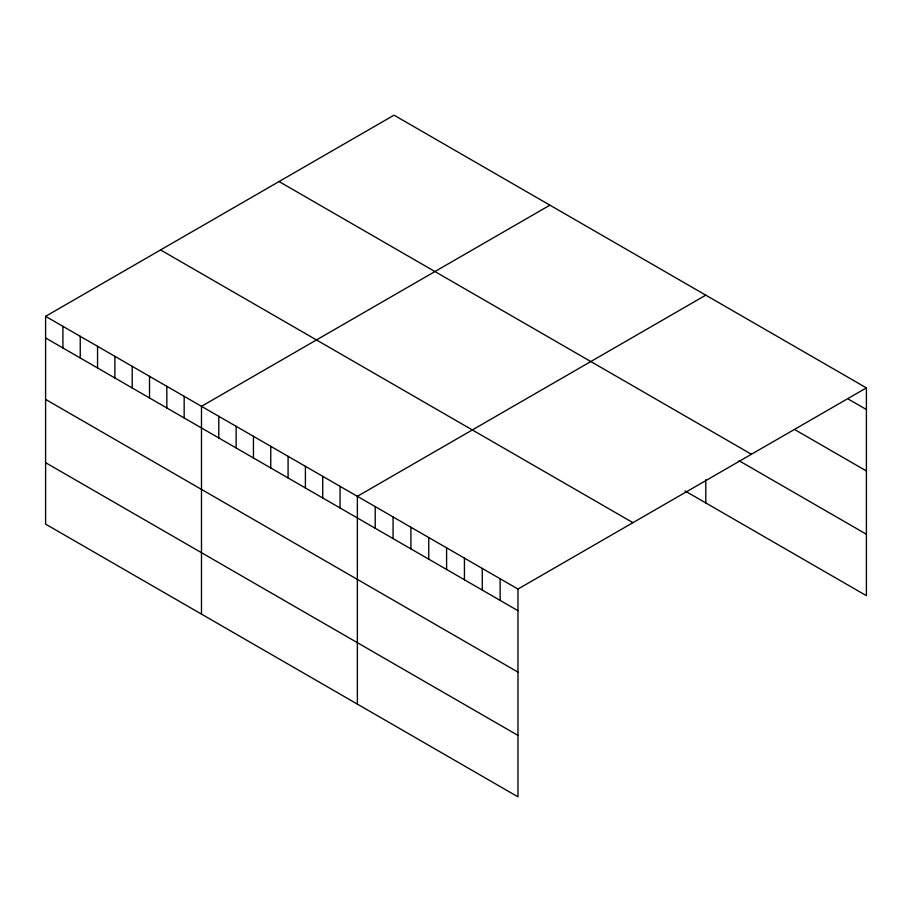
<?xml version="1.0" encoding="UTF-8"?>
<svg xmlns="http://www.w3.org/2000/svg" width="912" height="912" viewBox="0 0 912 912"><rect width="100%" height="100%" fill="white"/><g stroke="black" fill="none" stroke-linecap="round" stroke-linejoin="round"><path stroke-width="1.37" d="M45.6 316.327L517.97 589.049L517.97 796.837L45.6 524.115L45.6 316.327L394.03 115.163L866.4 387.885L866.4 595.673L685.015 490.941M549.913 205.166L201.484 406.33L201.484 614.107M705.797 295.157L357.367 496.322L357.367 704.11M517.97 589.049L866.4 387.885M848.559 399.228L866.4 409.522M795.025 429.746L866.4 470.957M279.049 181.545L751.42 454.267M739.108 460.754L866.4 534.238M160.58 249.945L632.951 522.667M45.6 337.964L517.97 610.687M45.6 399.399L517.97 672.121M45.6 462.68L517.97 735.403M705.797 479.735L705.797 502.945M500.129 578.744L500.129 600.381M482.277 568.45L482.277 590.087M464.436 558.144L464.436 579.781M446.595 547.838L446.595 569.476M428.743 537.533L428.743 559.17M410.902 527.239L410.902 548.876M393.061 516.933L393.061 538.57M375.208 506.627L375.208 528.265M340.051 486.324L340.051 507.961M322.723 476.326L322.723 497.963M305.406 466.328L305.406 487.966M288.089 456.331L288.089 477.968M270.761 446.321L270.761 467.97M253.445 436.324L253.445 457.961M236.128 426.326L236.128 447.963M218.8 416.328L218.8 437.965M184.167 396.332L184.167 417.97M166.839 386.323L166.839 407.96M149.522 376.325L149.522 397.963M132.206 366.328L132.206 387.965M114.878 356.33L114.878 377.967M97.561 346.332L97.561 367.969M80.245 336.323L80.245 357.971M62.917 326.325L62.917 347.962"/></g></svg>
